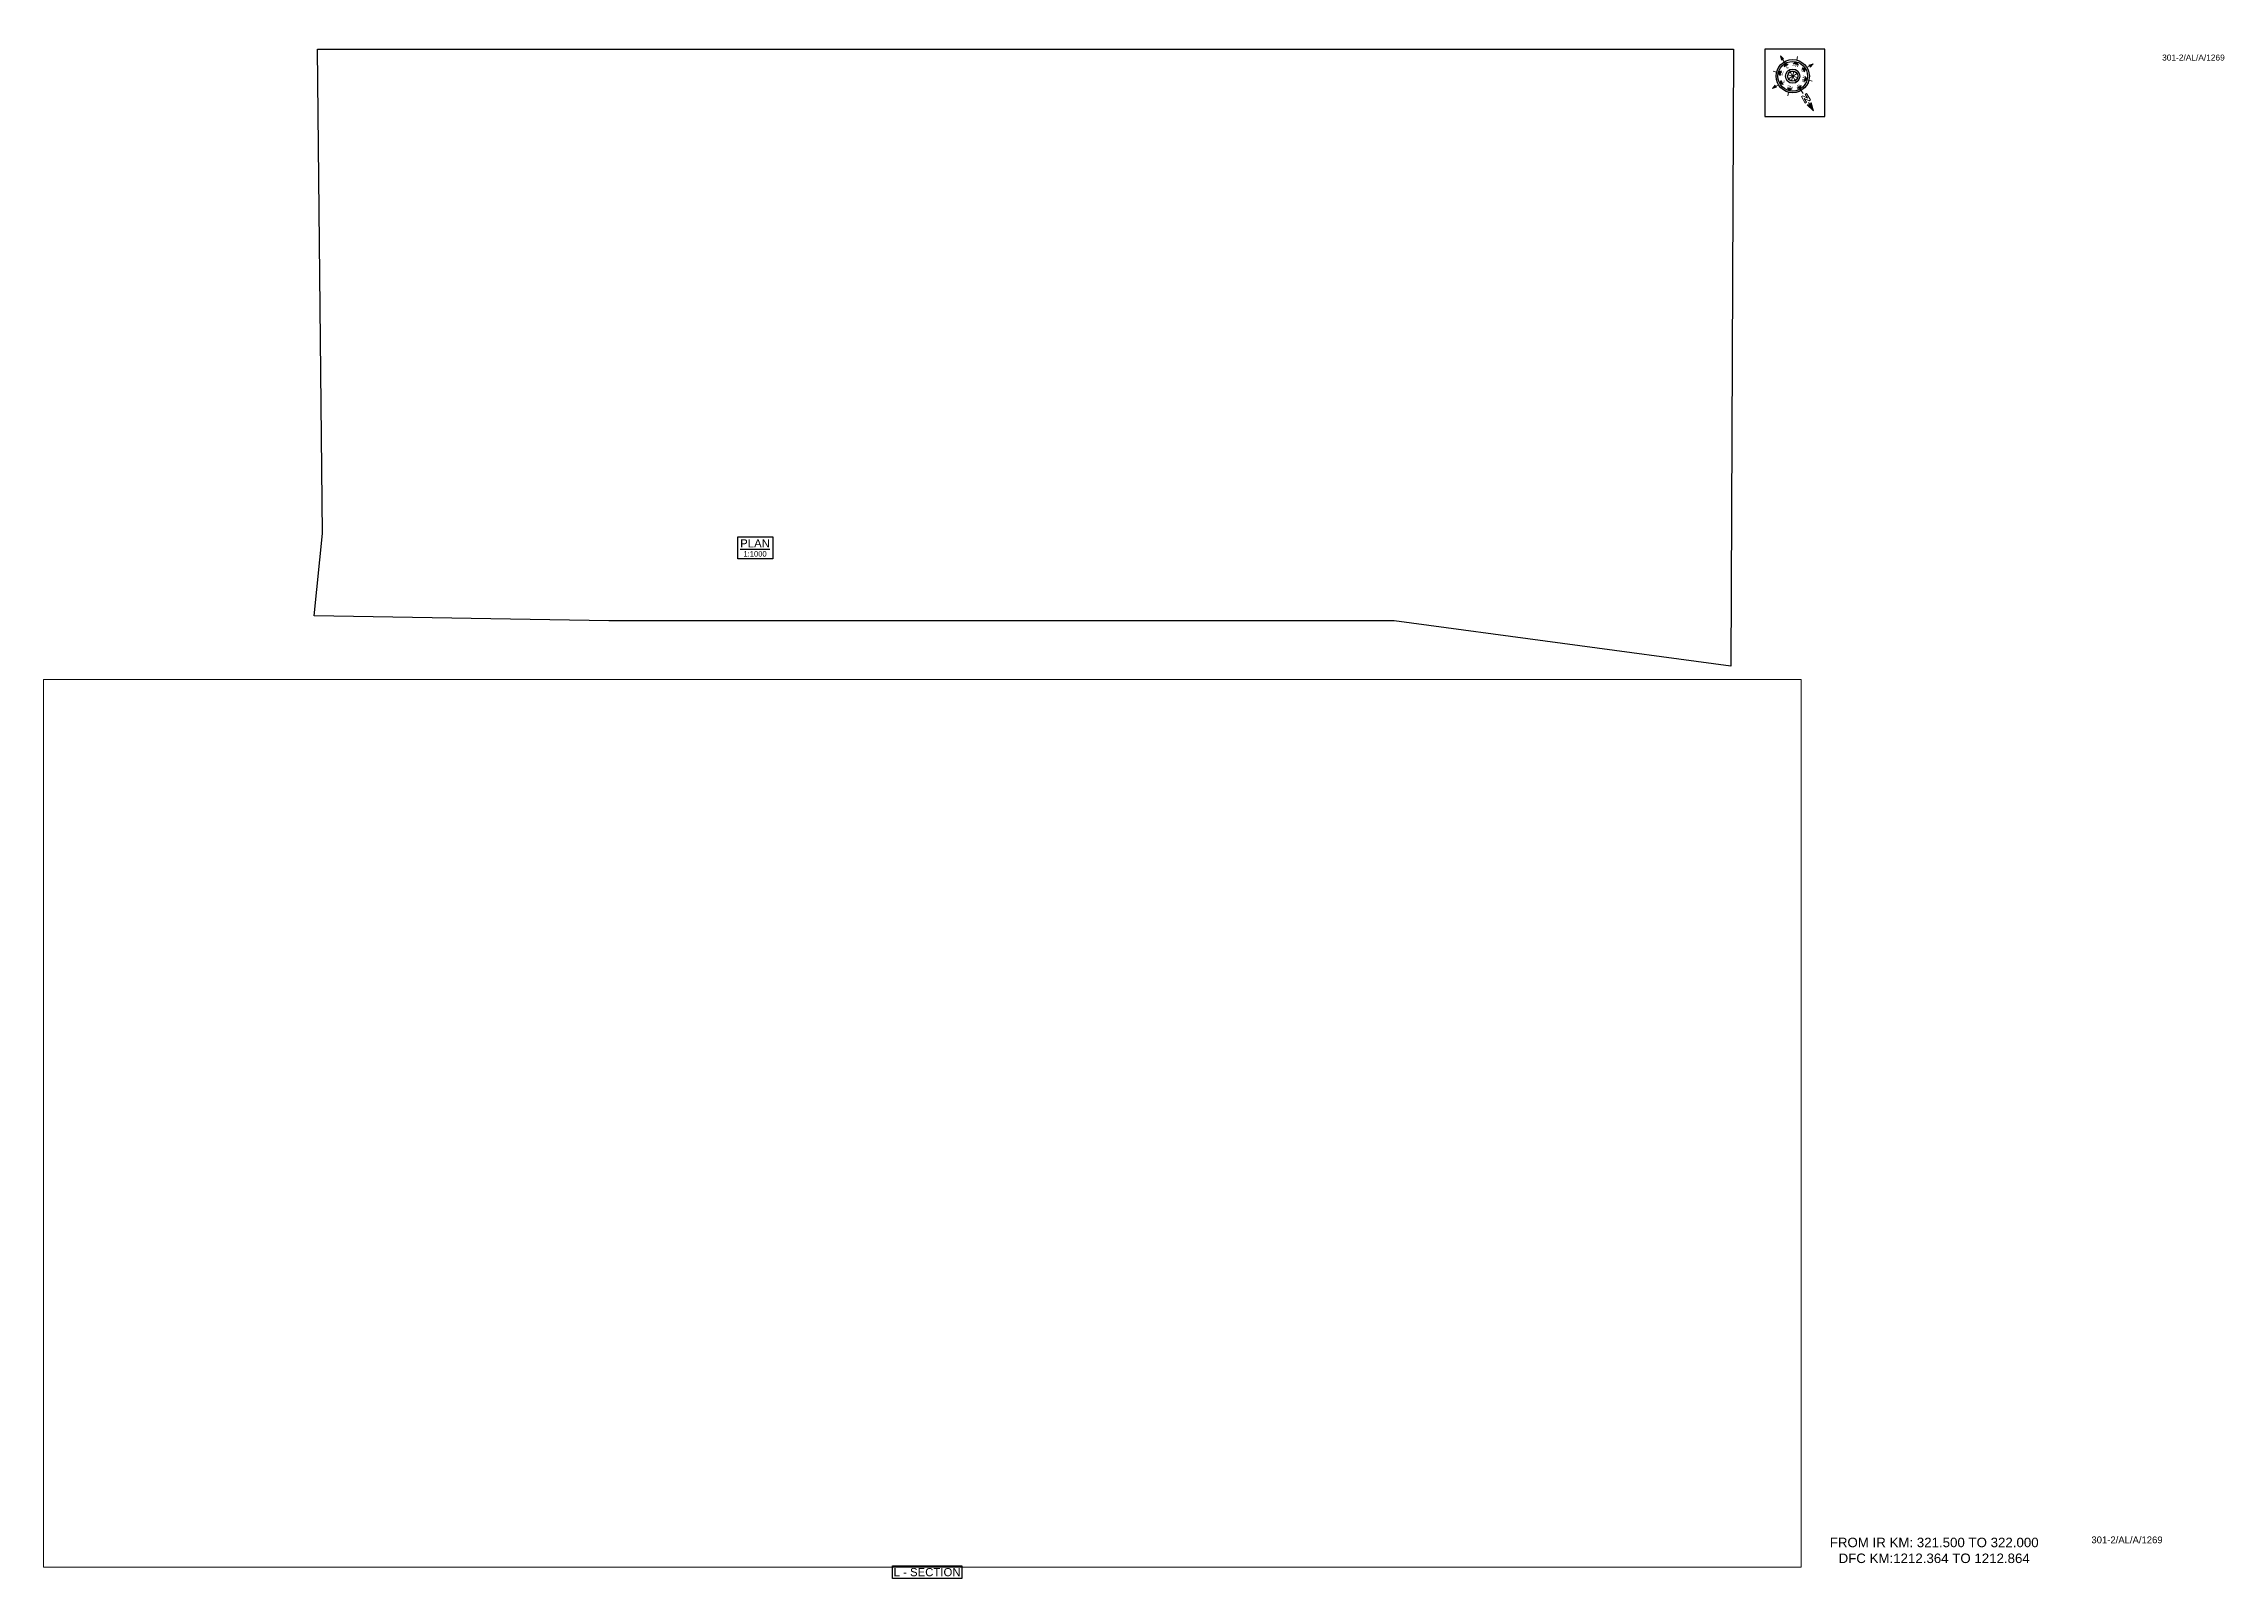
# Paper-space layout '1269' of a CAD drawing. Header units: metres. Extents: x 20 to 823, y 16 to 581.
import ezdxf
from ezdxf.enums import TextEntityAlignment as Align

# ---------------------------------------------------------------- set-up
doc = ezdxf.new("R2010")
doc.units = ezdxf.units.M
doc.header["$MEASUREMENT"] = 0
doc.layers.get('Defpoints').update_dxf_attribs({"color": 5})
doc.layers.add('title', color=7, linetype='Continuous')
doc.styles.get("Standard").update_dxf_attribs({"font": 'arial.ttf'})
doc.styles.add('Style-Arial', font='arial.ttf')

# ---------------------------------------------------------------- blocks, each defined once
blk = doc.blocks.new('N')
for points in [[(0, 8.41), (-0.49, 6.68), (0, 6.93)], [(0.49, 6.68), (0, 6.93), (0, 8.41)], [(-4.93, 0), (-4.07, 0.25), (-4.19, 0)], [(-4.07, -0.25), (-4.19, 0), (-4.93, 0)], [(-3.08, 0), (-2.59, 0.49), (-2.59, -0.49)], [(-2.18, 2.18), (-1.48, 2.18), (-2.18, 1.48)], [(0, 3.08), (0.49, 2.59), (-0.49, 2.59)], [(2.18, 2.18), (2.18, 1.48), (1.48, 2.18)], [(3.08, 0), (2.59, -0.49), (2.59, 0.49)], [(4.07, 0.25), (4.19, 0), (4.93, 0)], [(4.93, 0), (4.07, -0.25), (4.19, 0)], [(-2.18, -2.18), (-2.18, -1.48), (-1.48, -2.18)], [(0, -3.08), (-0.49, -2.59), (0.49, -2.59)], [(0, -4.93), (-0.25, -4.07), (0, -4.19)], [(0.25, -4.07), (0, -4.19), (0, -4.93)], [(2.18, -2.18), (1.48, -2.18), (2.18, -1.48)]]:
    blk.add_hatch(color=7).paths.add_polyline_path(points, flags=0)
h = blk.add_hatch(color=7)
h.paths.add_polyline_path([(0, -3.08), (0, -3.46, 1), (0, 3.46), (0, 3.08, -1)])
h.paths.add_polyline_path([(0, 1.05), (0, 1.48, 1), (0, -1.48), (0, -1.05, -1)])
at = {"color": 7, "linetype": 'ByBlock', "lineweight": 13}
for p, q in [((-0.61, 4.57), (-0.61, 6.12)), ((-0.61, 6.12), (-0.3, 6.12)), ((-0.3, 6.12), (0.32, 5.19)), ((0.32, 4.57), (-0.3, 5.5)), ((-0.3, 5.5), (-0.3, 4.57)), ((0.32, 5.19), (0.32, 6.12)), ((0.32, 6.12), (0.64, 6.12)), ((0.64, 6.12), (0.64, 4.57))]:
    blk.add_line(p, q, dxfattribs=at)
at = {"color": 7, "lineweight": 13}
for p, q in [((0, 6.41), (0, 7.28)), ((-3.46, 0), (-4.19, 0)), ((-2.45, 2.45), (-2.97, 2.97)), ((1.05, 0), (-1.05, 0)), ((-1.05, 0), (1.05, 0)), ((-0.74, 0.74), (0.74, -0.74)), ((0.74, 0.74), (-0.74, -0.74)), ((0.74, -0.74), (-0.74, 0.74)), ((-0.74, -0.74), (0.74, 0.74)), ((0, 3.46), (0, 4.19)), ((0, 3.46), (0, 3.08)), ((0, 1.05), (0, 1.48)), ((0, 1.05), (0, -1.05)), ((0, -1.05), (0, 1.05)), ((2.45, 2.45), (2.97, 2.97)), ((3.46, 0), (4.19, 0)), ((-2.45, -2.45), (-2.97, -2.97)), ((0, -1.05), (0, -1.48)), ((0, -3.46), (0, -3.08)), ((0, -3.46), (0, -4.19)), ((2.45, -2.45), (2.97, -2.97))]:
    blk.add_line(p, q, dxfattribs=at)
at = {"color": 7, "linetype": 'ByBlock', "lineweight": 13}
for points in [[(-0.3, 4.57), (-0.61, 4.57)], [(0.32, 4.57), (0.64, 4.57)]]:
    blk.add_lwpolyline(points, dxfattribs=at)
at = {"color": 7, "lineweight": 13}
for points in [[(0, 8.41), (-0.49, 6.68), (0, 6.93), (0, 6.93)], [(0.49, 6.68), (0, 6.93), (0, 8.41), (0, 8.41)], [(-4.93, 0), (-4.07, 0.25), (-4.19, 0), (-4.19, 0)], [(-4.07, -0.25), (-4.19, 0), (-4.93, 0), (-4.93, 0)], [(-3.08, 0), (-2.59, 0.49), (-2.59, -0.49), (-2.59, -0.49)], [(-2.18, 2.18), (-1.48, 2.18), (-2.18, 1.48), (-2.18, 1.48)], [(0, 3.08), (0.49, 2.59), (-0.49, 2.59), (-0.49, 2.59)], [(2.18, 2.18), (2.18, 1.48), (1.48, 2.18), (1.48, 2.18)], [(3.08, 0), (2.59, -0.49), (2.59, 0.49), (2.59, 0.49)], [(4.07, 0.25), (4.19, 0), (4.93, 0), (4.93, 0)], [(4.93, 0), (4.07, -0.25), (4.19, 0), (4.19, 0)], [(-2.18, -2.18), (-2.18, -1.48), (-1.48, -2.18), (-1.48, -2.18)], [(0, -3.08), (-0.49, -2.59), (0.49, -2.59), (0.49, -2.59)], [(0, -4.93), (-0.25, -4.07), (0, -4.19), (0, -4.19)], [(0.25, -4.07), (0, -4.19), (0, -4.93), (0, -4.93)], [(2.18, -2.18), (1.48, -2.18), (2.18, -1.48), (2.18, -1.48)]]:
    blk.add_lwpolyline(points, close=True, dxfattribs=at)
at = {"color": 7}
for radius in [3.46, 3.08, 1.48, 1.05]:
    blk.add_circle((0, 0), radius, dxfattribs=at)
for s, rotation, p in [('W', 90, (-2.1, 0)), ('NW', 45, (-1.48, 1.48)), ('NE', 315, (1.48, 1.48)), ('E', 270, (1.97, 0)), ('SW', 135, (-1.48, -1.48)), ('SE', 225, (1.48, -1.48))]:
    blk.add_text(s, height=0.6, rotation=rotation, dxfattribs=at).set_placement(p, align=Align.CENTER)
for s, p in [('N', (0, 2.1)), ('S', (0, -2.47))]:
    blk.add_text(s, height=0.6, dxfattribs=at).set_placement(p, align=Align.CENTER)

psp = doc.layouts.new('1269')

# ---------------------------------------------------------------- linework, layer by layer
for points in [[(676, 579), (653.96, 579), (653.96, 554.19), (676, 554.19)], [(332.72, 15.83), (332.72, 20.43), (358.25, 20.43), (358.25, 15.83)]]:
    psp.add_lwpolyline(points, close=True)
at = {"layer": 'Defpoints'}
psp.add_lwpolyline([(121.12, 579), (642.38, 579), (641.45, 351.78), (517.52, 368.38), (228.32, 368.38), (119.82, 370.34), (122.93, 400.62)], close=True, dxfattribs=at)
at = {"layer": 'title', "color": 7, "linetype": 'Continuous', "lineweight": -3}
psp.add_lwpolyline([(275.77, 399.41), (288.66, 399.41), (288.66, 391.26), (275.77, 391.26)], close=True, dxfattribs=at)

# ---------------------------------------------------------------- block references
at = {"xscale": 1.77154152297335, "yscale": 1.77154152297335, "zscale": 1.77154152297335, "rotation": 211.0343912723542}
psp.add_blockref('N', (664.2, 569), dxfattribs=at)

# ---------------------------------------------------------------- texts
at = {"style": 'Style-Arial'}
for height, p in [(2.2, (800.22, 574.76)), (2.5, (774.19, 28.76))]:
    psp.add_text('301-2/AL/A/1269', height=height, dxfattribs=at).set_placement(p)
at = {"insert": (668.57, 30.81), "char_height": 3.5, "attachment_point": 1, "style": 'Style-Arial'}
psp.add_mtext_dynamic_manual_height_columns('\\pxqc;{\\C7;FROM IR KM: 321.500 TO 322.000\\P\\C1;DFC KM:1212.364 TO 1212.864 }', width=95.4615, gutter_width=17.5, heights=[0], dxfattribs=at)
at = {"layer": 'title', "color": 7, "linetype": 'Continuous', "lineweight": -3, "style": 'Style-Arial'}
for s, height, p in [('%%UPLAN', 3, (282.16, 396.97)), ('1:1000', 2, (282.16, 393.1))]:
    psp.add_text(s, height=height, dxfattribs=at).set_placement(p, align=Align.MIDDLE)
at = {"layer": 'title', "style": 'Style-Arial'}
psp.add_text('L - SECTION', height=3, rotation=0.00006, dxfattribs=at).set_placement((345.5, 18.13), align=Align.MIDDLE_CENTER)

# ---------------------------------------------------------------- viewports
at = {"layer": 'Defpoints', "view_twist_angle": 211.03439127}
vp = psp.add_viewport(center=(381.1, 465.39), size=(522.55, 227.2207), view_center_point=(1211638.73, -3229807.61), view_height=227.2207, dxfattribs=at)
vp.dxf.flags = 0x10000  # cut along an outline
vp.dxf.clipping_boundary_handle = psp.add_lwpolyline([(121.12, 579), (642.38, 579), (641.45, 351.78), (517.52, 368.38), (228.32, 368.38), (119.82, 370.34), (122.93, 400.62)], format="xyb", close=True, dxfattribs={"invisible": 1}).dxf.handle
at = {"layer": 'Defpoints'}
psp.add_viewport(center=(343.77, 183.43), size=(647.08, 326.8629), view_center_point=(5210.08, -2069.06), view_height=326.8629, status=3, dxfattribs=at)

doc.saveas('drawing.dxf')
